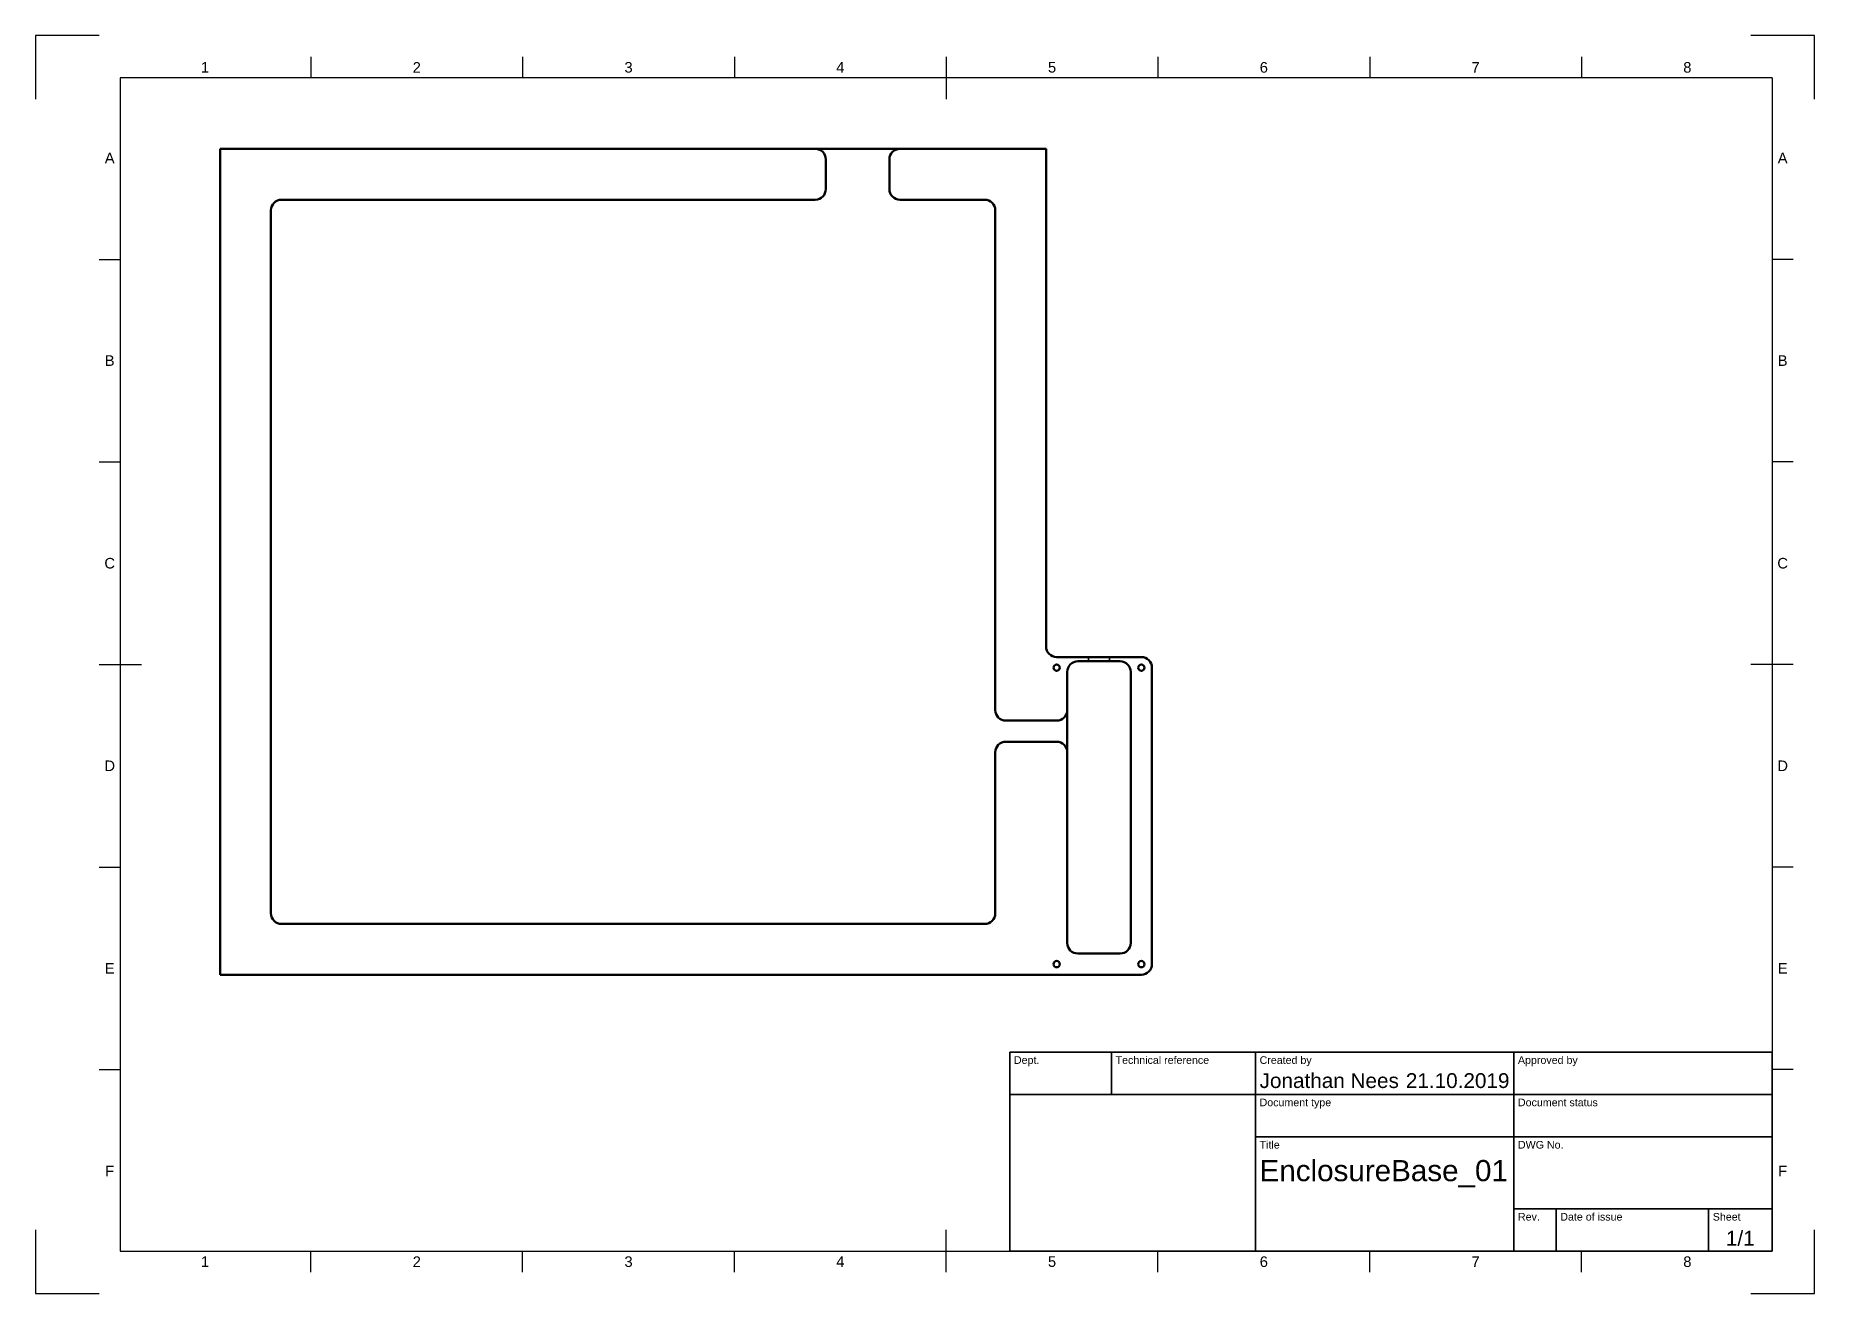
# Model space of a CAD drawing. Header units: millimetres. Extents: x 0 to 420, y 0 to 297.
import ezdxf
from ezdxf.enums import TextEntityAlignment as Align

# ---------------------------------------------------------------- set-up
doc = ezdxf.new("R2010")
doc.units = ezdxf.units.MM
doc.header["$LTSCALE"] = 0.75
doc.linetypes.add('HIDDEN2', pattern=[4.7625, 3.175, -1.5875])
for name, color, linetype, lineweight in [('Border', 7, 'Continuous', 25), ('Hidden', 7, 'HIDDEN2', 35), ('TitleBlock', 7, 'Continuous', 35), ('Visible', 7, 'Continuous', 50)]:
    doc.layers.add(name, color=color, linetype=linetype, lineweight=lineweight)
doc.styles.add('FusionTitle', font='')
doc.styles.get('FusionTitle').set_extended_font_data('Arial Unicode MS')

# ---------------------------------------------------------------- blocks, each defined once
blk = doc.blocks.new('ISO_A3_SHEET')
at = {"layer": 'Border'}
for p, q in [((15, 297), (0, 297)), ((0, 297), (0, 282)), ((420, 297), (405, 297)), ((420, 282), (420, 297)), ((65, 292), (65, 287)), ((115, 292), (115, 287)), ((165, 292), (165, 287)), ((215, 292), (215, 282)), ((265, 292), (265, 287)), ((315, 292), (315, 287)), ((365, 292), (365, 287)), ((410, 287), (20, 287)), ((20, 287), (20, 10)), ((410, 287), (410, 10)), ((15, 244.16666), (20, 244.16666)), ((415, 244.16666), (410, 244.16666)), ((15, 196.33333), (20, 196.33333)), ((415, 196.33333), (410, 196.33333)), ((15, 148.5), (25, 148.5)), ((415, 148.5), (405, 148.5)), ((15, 100.66667), (20, 100.66667)), ((415, 100.66667), (410, 100.66667)), ((15, 52.83334), (20, 52.83334)), ((415, 52.83334), (410, 52.83334)), ((0, 15), (0, 0)), ((215, 5), (215, 15)), ((420, 0), (420, 15)), ((20, 10), (410, 10)), ((65, 5), (65, 10)), ((115, 5), (115, 10)), ((165, 5), (165, 10)), ((265, 5), (265, 10)), ((315, 5), (315, 10)), ((365, 5), (365, 10)), ((0, 0), (15, 0)), ((405, 0), (420, 0))]:
    blk.add_line(p, q, dxfattribs=at)
at = {"layer": 'Border', "style": 'FusionTitle'}
for s, p in [('1', (40, 289.5)), ('2', (90, 289.5)), ('3', (140, 289.5)), ('4', (190, 289.5)), ('5', (240, 289.5)), ('6', (290, 289.5)), ('7', (340, 289.5)), ('8', (390, 289.5)), ('A', (17.5, 268.08333)), ('A', (412.5, 268.08333)), ('B', (17.5, 220.25)), ('B', (412.5, 220.25)), ('C', (17.5, 172.41667)), ('C', (412.5, 172.41667)), ('D', (17.5, 124.58334)), ('D', (412.5, 124.58334)), ('E', (17.5, 76.75001)), ('E', (412.5, 76.75001)), ('F', (17.5, 28.91668)), ('F', (412.5, 28.91668)), ('1', (40, 7.5)), ('2', (90, 7.5)), ('3', (140, 7.5)), ('4', (190, 7.5)), ('5', (240, 7.5)), ('6', (290, 7.5)), ('7', (340, 7.5)), ('8', (390, 7.5))]:
    blk.add_text(s, height=2.5, dxfattribs=at).set_placement(p, align=Align.MIDDLE)
blk = doc.blocks.new('ISO_TITLEBLOCK')
at = {"layer": 'TitleBlock'}
for p, q in [((0, 47), (-180, 47)), ((-180, 47), (-180, 0)), ((-156, 37), (-156, 47)), ((-122, 0), (-122, 47)), ((-61, 0), (-61, 47)), ((0, 0), (0, 47)), ((-180, 37), (0, 37)), ((-122, 27), (0, 27)), ((-61, 10), (0, 10)), ((-51, 0), (-51, 10)), ((-15, 0), (-15, 10)), ((-180, 0), (0, 0))]:
    blk.add_line(p, q, dxfattribs=at)
at = {"layer": 'TitleBlock', "style": 'FusionTitle'}
for s, p in [('Dept.', (-179, 46)), ('Technical reference', (-155, 46)), ('Created by', (-121, 46)), ('Approved by', (-60, 46)), ('Document type', (-121, 36)), ('Document status', (-60, 36)), ('Title', (-121, 26)), ('DWG No.', (-60, 26)), ('Rev.', (-60, 9)), ('Date of issue', (-50, 9)), ('Sheet', (-14, 9))]:
    blk.add_text(s, height=1.8, dxfattribs=at).set_placement(p, align=Align.TOP_LEFT)
for tag, p, height in [('DEPT', (-179, 38.5), 3.5), ('TECHNICAL_REFERENCE', (-155, 38.5), 3.5), ('CREATED_BY', (-121, 38.5), 3.5), ('APPROVED_BY', (-60, 38.5), 3.5), ('DOCUMENT_TYPE', (-121, 28.5), 3.5), ('DOCUMENT_STATUS', (-60, 28.5), 3.5), ('TITLE_1', (-121, 16.5), 5), ('TITLE_2', (-121, 9), 5), ('TITLE_3', (-121, 1.5), 5), ('DATE_OF_ISSUE', (-50, 1.5), 3.5)]:
    blk.add_attdef(tag, p, '', height=height, dxfattribs=at)
for tag, p in [('CREATED_DATE', (-62, 38.5)), ('APPROVED_DATE', (-1, 38.5))]:
    blk.add_attdef(tag, text='', height=3.5, dxfattribs=at).set_placement(p, align=Align.RIGHT)
for tag, height, p in [('DRAWING_NUMBER', 5, (-30.5, 16.6)), ('REV', 3.5, (-56, 3.1)), ('SHEET', 3.5, (-7.5, 3.1))]:
    blk.add_attdef(tag, text='', height=height, dxfattribs=at).set_placement(p, align=Align.MIDDLE)

msp = doc.modelspace()

# ---------------------------------------------------------------- linework, layer by layer
at = {"layer": 'Hidden'}
for p, q in [((248.580725, 150.252226, 0.5), (248.580725, 149.252226, 0.5)), ((253.580725, 150.252226, 0.5), (253.580725, 149.252226, 0.5))]:
    msp.add_line(p, q, dxfattribs=at)
at = {"layer": 'Visible'}
for p, q in [((184.080725, 270.252226, 4.5), (43.580725, 270.252226, 4.5)), ((43.580725, 270.252226, 4.5), (43.580725, 75.252226, 4.5)), ((184.080725, 270.252226, -0.5), (204.080725, 270.252226, -0.5)), ((238.580725, 270.252226, 4.5), (204.080725, 270.252226, 4.5)), ((238.580725, 152.752226, 4.5), (238.580725, 270.252226, 4.5)), ((186.580725, 260.752226, 4.5), (186.580725, 267.752226, 4.5)), ((201.580725, 267.752226, 4.5), (201.580725, 260.752226, 4.5)), ((58.080725, 258.252226, 4.5), (184.080725, 258.252226, 4.5)), ((204.080725, 258.252226, 4.5), (224.080725, 258.252226, 4.5)), ((55.580725, 89.752226, 4.5), (55.580725, 255.752226, 4.5)), ((226.580725, 255.752226, 4.5), (226.580725, 137.752226, 4.5)), ((261.080725, 150.252226, 4.5), (241.080725, 150.252226, 4.5)), ((246.080725, 149.252226, 4.5), (256.080725, 149.252226, 4.5)), ((263.580725, 77.752226, 4.5), (263.580725, 147.752226, 4.5)), ((243.580725, 137.752226, 4.5), (243.580725, 146.752226, 4.5)), ((258.580725, 146.752226, 4.5), (258.580725, 82.752226, 4.5)), ((229.080725, 135.252226, 4.5), (241.080725, 135.252226, 4.5)), ((243.580725, 137.752226, -0.5), (243.580725, 127.752226, -0.5)), ((241.080725, 130.252226, 4.5), (229.080725, 130.252226, 4.5)), ((226.580725, 127.752226, 4.5), (226.580725, 89.752226, 4.5)), ((243.580725, 82.752226, 4.5), (243.580725, 127.752226, 4.5)), ((224.080725, 87.252226, 4.5), (58.080725, 87.252226, 4.5)), ((256.080725, 80.252226, 4.5), (246.080725, 80.252226, 4.5)), ((43.580725, 75.252226, 4.5), (261.080725, 75.252226, 4.5))]:
    msp.add_line(p, q, dxfattribs=at)
at = {"layer": 'Visible', "extrusion": (0, 0, -1)}
for centre in [(-241.080725, 147.752226, -4.5), (-261.080725, 147.752226, -4.5), (-241.080725, 77.752226, -4.5), (-261.080725, 77.752226, -4.5)]:
    msp.add_circle(centre, 0.75, dxfattribs=at)
for centre, start, end in [((-184.080725, 267.752226, -4.5), 90, 180), ((-204.080725, 267.752226, -4.5), 0, 90), ((-184.080725, 260.752226, -4.5), 180, 270), ((-204.080725, 260.752226, -4.5), 270, 0), ((-261.080725, 147.752226, -4.5), 90, 180), ((-229.080725, 137.752226, -4.5), 270, 0), ((-241.080725, 137.752226, -4.5), 180, 270), ((-229.080725, 127.752226, -4.5), 0, 90), ((-241.080725, 127.752226, -4.5), 90, 180), ((-261.080725, 77.752226, -4.5), 180, 270)]:
    msp.add_arc(centre, 2.5, start, end, dxfattribs=at)
at = {"layer": 'Visible'}
for centre, start, end in [((58.080725, 255.752226, 4.5), 90, 180), ((224.080725, 255.752226, 4.5), 0, 90), ((241.080725, 152.752226, 4.5), 180, 270), ((246.080725, 146.752226, 4.5), 90, 180), ((256.080725, 146.752226, 4.5), 0, 90), ((58.080725, 89.752226, 4.5), 180, 270), ((224.080725, 89.752226, 4.5), 270, 0), ((246.080725, 82.752226, 4.5), 180, 270), ((256.080725, 82.752226, 4.5), 270, 0)]:
    msp.add_arc(centre, 2.5, start, end, dxfattribs=at)

# ---------------------------------------------------------------- block references
at = {"layer": 'Border'}
msp.add_blockref('ISO_A3_SHEET', (0, 0), dxfattribs=at)
at = {"layer": 'TitleBlock'}
msp.add_blockref('ISO_TITLEBLOCK', (410, 10), dxfattribs=at).add_auto_attribs({'CREATED_DATE': '21.10.2019', 'SHEET': '1/1', 'TITLE_1': 'EnclosureBase_01', 'CREATED_BY': 'Jonathan Nees'})

doc.saveas('drawing.dxf')
